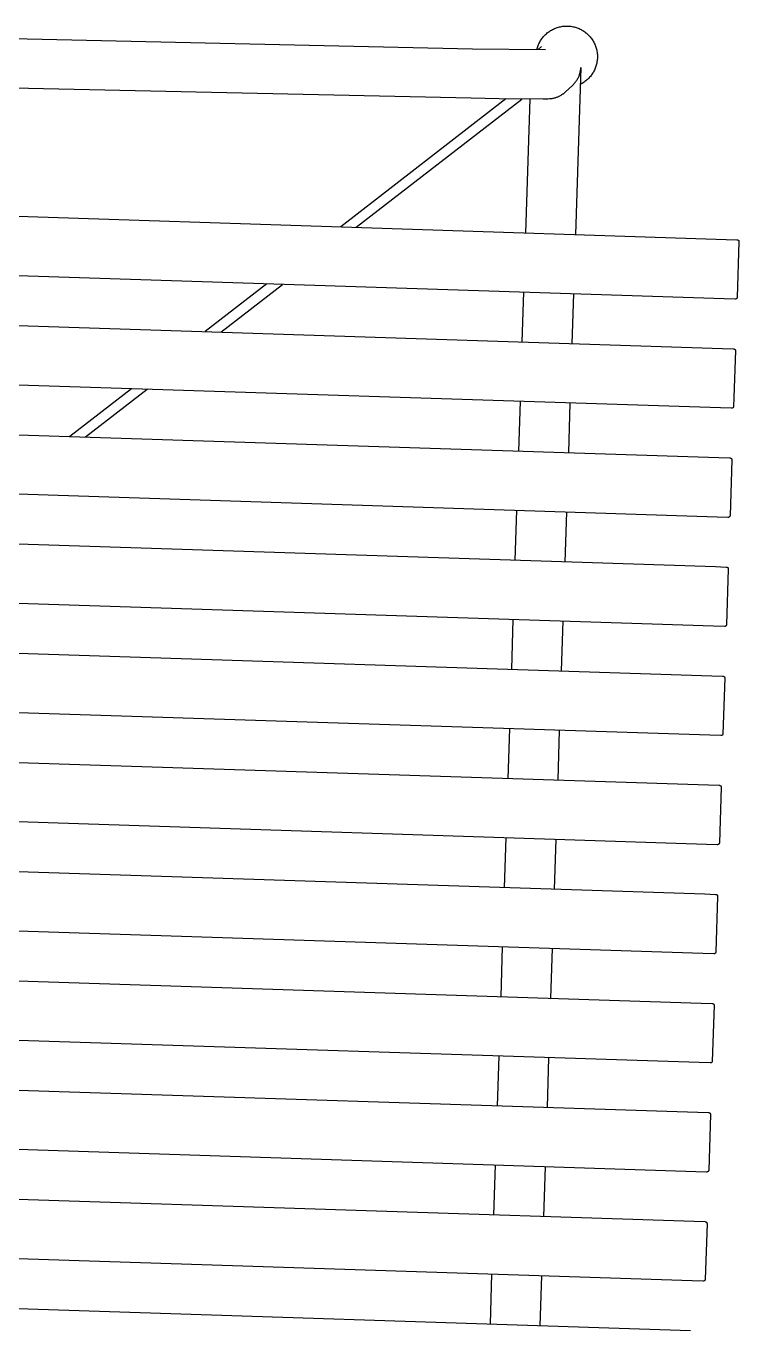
# Model space of a CAD drawing. Extents: x -27 to 25.3, y -8.5 to 57.5.
# Drawn here: x -12.589 to -12.229, y 53.802 to 54.458 of the extents above; entities that cross this region are included whole.
import ezdxf

# ---------------------------------------------------------------- set-up
doc = ezdxf.new("R2010")
doc.units = 0
doc.header["$LTSCALE"] = 0.002
doc.layers.add('A-mobilier', color=252, linetype='Continuous')
doc.layers.add('SA-ELEVATION', color=2, linetype='Continuous', true_color=0xffff00)

# ---------------------------------------------------------------- blocks, each defined once
blk = doc.blocks.new('Banc Palissade-Dessus')
at = {"layer": 'SA-ELEVATION'}
for p, q in [((-537.5, -30.48), (-537.5, -687.01)), ((-507.5, -687.01), (-507.5, -30.48)), ((-482.5, -30.48), (-482.5, -687.01)), ((-452.5, -687.01), (-452.5, -30.48)), ((-427.5, -30.48), (-427.5, -687.01)), ((-397.5, -687.01), (-397.5, -30.48)), ((-372.5, -30.48), (-372.5, -687.01)), ((-342.5, -687.01), (-342.5, -30.48)), ((-317.5, -30.48), (-317.5, -687.01)), ((-287.5, -687.01), (-287.5, -30.48)), ((-262.5, -30.48), (-262.5, -687.01)), ((-232.5, -687.01), (-232.5, -30.48)), ((-207.5, -30.48), (-207.5, -687.01)), ((-177.5, -687.01), (-177.5, -30.48)), ((-152.5, -30.48), (-152.5, -687.01)), ((-122.5, -687.01), (-122.5, -30.48)), ((-97.5, -30.48), (-97.5, -687.01)), ((-67.5, -687.01), (-67.5, -30.48)), ((-42.5, -30.48), (-42.5, -687.01)), ((-12.5, -687.01), (-12.5, -30.48)), ((12.5, -30.48), (12.5, -687.01)), ((-624.82, -112.61), (-629.33, -556.07)), ((-604.34, -556.33), (-599.82, -112.87)), ((-452.5, -389.89), (-427.5, -359.67)), ((-427.5, -367.51), (-452.5, -397.74)), ((-507.5, -456.39), (-482.5, -426.16)), ((-482.5, -434.01), (-507.5, -464.23)), ((-604.57, -573.76), (-537.5, -492.66)), ((-537.5, -500.51), (-604.74, -581.8)), ((-629.33, -556.07), (-630.13, -592.94)), ((-604.52, -570.42), (-604.34, -556.33)), ((-605.07, -592.57), (-604.52, -570.42)), ((-634.38, -590.19), (-634.84, -590.45)), ((-633.92, -589.94), (-634.38, -590.19)), ((-633.44, -589.7), (-633.92, -589.94)), ((-632.96, -589.48), (-633.44, -589.7)), ((-632.47, -589.28), (-632.96, -589.48)), ((-631.97, -589.1), (-632.47, -589.28)), ((-631.47, -588.93), (-631.97, -589.1)), ((-631.59, -590.81), (-629.95, -589.18)), ((-630.96, -588.78), (-631.47, -588.93)), ((-630.45, -588.64), (-630.96, -588.78)), ((-629.93, -588.53), (-630.45, -588.64)), ((-537.5, -586.04), (-604.84, -586.04)), ((-482.5, -586.04), (-507.5, -586.04)), ((-427.5, -586.04), (-452.5, -586.04)), ((-372.5, -586.04), (-397.5, -586.04)), ((-317.5, -586.04), (-342.5, -586.04)), ((-262.5, -586.04), (-287.5, -586.04)), ((-207.5, -586.04), (-232.5, -586.04)), ((-152.5, -586.04), (-177.5, -586.04)), ((-97.5, -586.04), (-122.5, -586.04)), ((-42.5, -586.04), (-67.5, -586.04)), ((12.5, -586.04), (-12.5, -586.04)), ((-640.57, -596.57), (-640.8, -597.04)), ((-640.31, -596.1), (-640.57, -596.57)), ((-640.05, -595.65), (-640.31, -596.1)), ((-639.76, -595.2), (-640.05, -595.65)), ((-639.46, -594.76), (-639.76, -595.2)), ((-639.15, -594.33), (-639.46, -594.76)), ((-638.82, -593.92), (-639.15, -594.33)), ((-638.48, -593.51), (-638.82, -593.92)), ((-638.12, -593.12), (-638.48, -593.51)), ((-637.76, -592.74), (-638.12, -593.12)), ((-637.37, -592.37), (-637.76, -592.74)), ((-636.98, -592.01), (-637.37, -592.37)), ((-636.57, -591.67), (-636.98, -592.01)), ((-636.16, -591.35), (-636.57, -591.67)), ((-635.73, -591.03), (-636.16, -591.35)), ((-635.29, -590.74), (-635.73, -591.03)), ((-634.84, -590.45), (-635.29, -590.74)), ((-605.53, -597.23), (-605.46, -596.85)), ((-605.46, -596.85), (-605.39, -596.46)), ((-605.39, -596.46), (-605.33, -596.07)), ((-605.33, -596.07), (-605.29, -595.69)), ((-605.29, -595.69), (-605.21, -594.92)), ((-605.21, -594.92), (-605.07, -592.57)), ((-642.3, -603.18), (-642.31, -603.71)), ((-642.27, -602.65), (-642.3, -603.18)), ((-642.23, -602.12), (-642.27, -602.65)), ((-642.16, -601.6), (-642.23, -602.12)), ((-642.08, -601.07), (-642.16, -601.6)), ((-641.98, -600.55), (-642.08, -601.07)), ((-641.87, -600.04), (-641.98, -600.55)), ((-641.73, -599.52), (-641.87, -600.04)), ((-641.58, -599.02), (-641.73, -599.52)), ((-641.41, -598.51), (-641.58, -599.02)), ((-641.23, -598.02), (-641.41, -598.51)), ((-641.02, -597.53), (-641.23, -598.02)), ((-640.8, -597.04), (-641.02, -597.53)), ((-608.95, -603.53), (-608.78, -603.36)), ((-608.78, -603.36), (-608.62, -603.19)), ((-608.62, -603.19), (-608.46, -603.01)), ((-608.46, -603.01), (-608.3, -602.83)), ((-608.3, -602.83), (-608.15, -602.65)), ((-608.15, -602.65), (-608, -602.47)), ((-608, -602.47), (-607.86, -602.28)), ((-607.86, -602.28), (-607.71, -602.09)), ((-607.71, -602.09), (-607.49, -601.77)), ((-607.49, -601.77), (-607.27, -601.45)), ((-607.27, -601.45), (-607.06, -601.12)), ((-607.06, -601.12), (-606.87, -600.78)), ((-606.87, -600.78), (-606.69, -600.45)), ((-606.69, -600.45), (-606.53, -600.12)), ((-606.53, -600.12), (-606.37, -599.79)), ((-606.37, -599.79), (-606.22, -599.45)), ((-606.22, -599.45), (-606.08, -599.09)), ((-606.08, -599.09), (-605.95, -598.73)), ((-605.95, -598.73), (-605.83, -598.37)), ((-605.83, -598.37), (-605.72, -598)), ((-605.72, -598), (-605.62, -597.62)), ((-605.62, -597.62), (-605.53, -597.23)), ((-642.31, -603.71), (-642.3, -604.25)), ((-642.3, -604.25), (-642.27, -604.79)), ((-642.27, -604.79), (-642.22, -605.33)), ((-642.22, -605.33), (-642.16, -605.87)), ((-642.16, -605.87), (-642.07, -606.4)), ((-642.07, -606.4), (-641.97, -606.93)), ((-641.97, -606.93), (-641.85, -607.46)), ((-641.85, -607.46), (-641.71, -607.98)), ((-641.71, -607.98), (-641.55, -608.49)), ((-641.55, -608.49), (-641.38, -609.01)), ((-641.38, -609.01), (-641.18, -609.51)), ((-641.18, -609.51), (-640.97, -610.01)), ((-640.97, -610.01), (-640.74, -610.5)), ((-616.58, -609.92), (-616.98, -610.09)), ((-616.18, -609.74), (-616.58, -609.92)), ((-615.8, -609.55), (-616.18, -609.74)), ((-615.41, -609.34), (-615.8, -609.55)), ((-615.04, -609.12), (-615.41, -609.34)), ((-614.67, -608.88), (-615.04, -609.12)), ((-614.32, -608.64), (-614.67, -608.88)), ((-613.97, -608.38), (-614.32, -608.64)), ((-613.63, -608.11), (-613.97, -608.38)), ((-613.29, -607.83), (-613.63, -608.11)), ((-612.97, -607.54), (-613.29, -607.83)), ((-612.66, -607.24), (-612.97, -607.54)), ((-608.99, -603.57), (-612.66, -607.24)), ((-640.74, -610.5), (-640.5, -610.98)), ((-640.5, -610.98), (-640.24, -611.45)), ((-640.24, -611.45), (-639.96, -611.91)), ((-639.96, -611.91), (-639.66, -612.37)), ((-639.66, -612.37), (-639.35, -612.81)), ((-639.35, -612.81), (-639.03, -613.24)), ((-639.03, -613.24), (-638.69, -613.66)), ((-638.69, -613.66), (-638.34, -614.07)), ((-638.34, -614.07), (-637.97, -614.47)), ((-637.97, -614.47), (-637.59, -614.85)), ((-637.59, -614.85), (-637.19, -615.22)), ((-637.19, -615.22), (-636.78, -615.57)), ((-636.78, -615.57), (-636.36, -615.91)), ((-636.36, -615.91), (-635.93, -616.24)), ((-635.93, -616.24), (-635.49, -616.55)), ((-635.49, -616.55), (-635.04, -616.84)), ((-621.2, -611.02), (-621.63, -611.03)), ((-621.63, -611.03), (-621.45, -611.04)), ((-621.45, -611.04), (-537.5, -611.04)), ((-620.77, -610.99), (-621.2, -611.02)), ((-620.33, -610.95), (-620.77, -610.99)), ((-619.9, -610.89), (-620.33, -610.95)), ((-619.47, -610.82), (-619.9, -610.89)), ((-619.05, -610.73), (-619.47, -610.82)), ((-618.63, -610.63), (-619.05, -610.73)), ((-618.21, -610.52), (-618.63, -610.63)), ((-618.63, -616.88), (-618.18, -616.58)), ((-617.79, -610.39), (-618.21, -610.52)), ((-618.18, -616.58), (-617.73, -616.28)), ((-617.38, -610.25), (-617.79, -610.39)), ((-617.73, -616.28), (-617.3, -615.95)), ((-616.98, -610.09), (-617.38, -610.25)), ((-617.3, -615.95), (-616.88, -615.61)), ((-616.88, -615.61), (-616.47, -615.26)), ((-616.47, -615.26), (-616.08, -614.89)), ((-616.08, -614.89), (-615.69, -614.51)), ((-615.69, -614.51), (-615.32, -614.12)), ((-615.32, -614.12), (-614.97, -613.71)), ((-614.97, -613.71), (-614.63, -613.29)), ((-614.63, -613.29), (-614.3, -612.86)), ((-614.3, -612.86), (-613.99, -612.42)), ((-613.99, -612.42), (-613.69, -611.97)), ((-613.69, -611.97), (-613.41, -611.51)), ((-613.41, -611.51), (-613.15, -611.04)), ((-507.5, -611.04), (-482.5, -611.04)), ((-452.5, -611.04), (-427.5, -611.04)), ((-397.5, -611.04), (-372.5, -611.04)), ((-342.5, -611.04), (-317.5, -611.04)), ((-287.5, -611.04), (-262.5, -611.04)), ((-232.5, -611.04), (-207.5, -611.04)), ((-177.5, -611.04), (-152.5, -611.04)), ((-122.5, -611.04), (-97.5, -611.04)), ((-67.5, -611.04), (-42.5, -611.04)), ((-12.5, -611.04), (12.5, -611.04)), ((-635.04, -616.84), (-634.58, -617.12)), ((-634.58, -617.12), (-634.1, -617.38)), ((-634.1, -617.38), (-633.62, -617.63)), ((-633.62, -617.63), (-633.13, -617.86)), ((-633.13, -617.86), (-632.64, -618.07)), ((-632.64, -618.07), (-632.13, -618.27)), ((-632.13, -618.27), (-631.62, -618.44)), ((-631.62, -618.44), (-631.11, -618.6)), ((-631.11, -618.6), (-630.58, -618.74)), ((-630.58, -618.74), (-630.06, -618.86)), ((-630.06, -618.86), (-629.53, -618.97)), ((-629.53, -618.97), (-628.99, -619.05)), ((-628.99, -619.05), (-628.46, -619.12)), ((-628.46, -619.12), (-627.92, -619.17)), ((-627.92, -619.17), (-627.38, -619.2)), ((-627.38, -619.2), (-626.84, -619.21)), ((-626.84, -619.21), (-626.3, -619.2)), ((-626.3, -619.2), (-625.76, -619.17)), ((-625.76, -619.17), (-625.22, -619.13)), ((-625.22, -619.13), (-624.69, -619.06)), ((-624.69, -619.06), (-624.15, -618.98)), ((-624.15, -618.98), (-623.62, -618.88)), ((-623.62, -618.88), (-623.09, -618.76)), ((-623.09, -618.76), (-622.57, -618.62)), ((-622.57, -618.62), (-622.06, -618.46)), ((-622.06, -618.46), (-621.54, -618.29)), ((-621.54, -618.29), (-621.04, -618.1)), ((-621.04, -618.1), (-620.54, -617.89)), ((-620.54, -617.89), (-620.05, -617.66)), ((-620.05, -617.66), (-619.57, -617.42)), ((-619.57, -617.42), (-619.1, -617.15)), ((-619.1, -617.15), (-618.63, -616.88)), ((-537.5, -687.01), (-537.5, -692.49)), ((-507.5, -692.49), (-507.5, -687.01)), ((-482.5, -687.01), (-482.5, -692.49)), ((-452.5, -692.49), (-452.5, -687.01)), ((-427.5, -687.01), (-427.5, -692.49)), ((-397.5, -692.49), (-397.5, -687.01)), ((-372.5, -687.01), (-372.5, -692.49)), ((-342.5, -692.49), (-342.5, -687.01)), ((-317.5, -687.01), (-317.5, -692.49)), ((-287.5, -692.49), (-287.5, -687.01)), ((-262.5, -687.01), (-262.5, -692.49)), ((-232.5, -692.49), (-232.5, -687.01)), ((-207.5, -687.01), (-207.5, -692.49)), ((-177.5, -692.49), (-177.5, -687.01)), ((-152.5, -687.01), (-152.5, -692.49)), ((-122.5, -692.49), (-122.5, -687.01)), ((-97.5, -687.01), (-97.5, -692.49)), ((-67.5, -692.49), (-67.5, -687.01)), ((-42.5, -687.01), (-42.5, -692.49)), ((-12.5, -692.49), (-12.5, -687.01)), ((-537.5, -692.49), (-537.5, -692.53)), ((-537.5, -692.53), (-537.5, -692.56)), ((-537.5, -692.56), (-537.5, -692.6)), ((-537.5, -692.6), (-537.49, -692.63)), ((-537.49, -692.63), (-537.49, -692.67)), ((-537.49, -692.67), (-537.48, -692.7)), ((-537.48, -692.7), (-537.47, -692.74)), ((-537.47, -692.74), (-537.47, -692.77)), ((-537.47, -692.77), (-537.46, -692.81)), ((-537.46, -692.81), (-537.45, -692.84)), ((-537.45, -692.84), (-537.43, -692.88)), ((-537.43, -692.88), (-537.42, -692.91)), ((-537.42, -692.91), (-537.41, -692.94)), ((-537.41, -692.94), (-537.39, -692.97)), ((-537.39, -692.97), (-537.37, -693)), ((-537.37, -693), (-537.36, -693.04)), ((-537.36, -693.04), (-537.34, -693.07)), ((-537.34, -693.07), (-537.32, -693.1)), ((-537.32, -693.1), (-537.3, -693.12)), ((-537.3, -693.12), (-537.27, -693.15)), ((-537.27, -693.15), (-537.25, -693.18)), ((-537.25, -693.18), (-537.23, -693.21)), ((-537.23, -693.21), (-537.2, -693.23)), ((-537.2, -693.23), (-537.18, -693.26)), ((-537.18, -693.26), (-537.15, -693.28)), ((-537.15, -693.28), (-537.12, -693.3)), ((-537.12, -693.3), (-537.1, -693.33)), ((-537.1, -693.33), (-537.07, -693.35)), ((-537.07, -693.35), (-537.04, -693.37)), ((-537.04, -693.37), (-537.01, -693.39)), ((-537.01, -693.39), (-536.98, -693.4)), ((-536.98, -693.4), (-536.95, -693.42)), ((-536.95, -693.42), (-536.91, -693.44)), ((-536.91, -693.44), (-536.88, -693.45)), ((-536.88, -693.45), (-536.85, -693.47)), ((-536.85, -693.47), (-536.81, -693.48)), ((-536.81, -693.48), (-536.78, -693.49)), ((-536.78, -693.49), (-536.75, -693.5)), ((-536.75, -693.5), (-536.71, -693.51)), ((-536.71, -693.51), (-536.68, -693.52)), ((-536.68, -693.52), (-536.64, -693.52)), ((-536.64, -693.52), (-536.61, -693.53)), ((-536.61, -693.53), (-536.57, -693.53)), ((-536.57, -693.53), (-536.54, -693.53)), ((-536.54, -693.53), (-536.5, -693.53)), ((-536.5, -693.53), (-508.5, -693.53)), ((-508.5, -693.53), (-508.46, -693.53)), ((-508.46, -693.53), (-508.43, -693.53)), ((-508.43, -693.53), (-508.39, -693.53)), ((-508.39, -693.53), (-508.36, -693.52)), ((-508.36, -693.52), (-508.32, -693.52)), ((-508.32, -693.52), (-508.29, -693.51)), ((-508.29, -693.51), (-508.25, -693.5)), ((-508.25, -693.5), (-508.22, -693.49)), ((-508.22, -693.49), (-508.19, -693.48)), ((-508.19, -693.48), (-508.15, -693.47)), ((-508.15, -693.47), (-508.12, -693.45)), ((-508.12, -693.45), (-508.09, -693.44)), ((-508.09, -693.44), (-508.05, -693.42)), ((-508.05, -693.42), (-508.02, -693.4)), ((-508.02, -693.4), (-507.99, -693.39)), ((-507.99, -693.39), (-507.96, -693.37)), ((-507.96, -693.37), (-507.93, -693.35)), ((-507.93, -693.35), (-507.9, -693.33)), ((-507.9, -693.33), (-507.88, -693.3)), ((-507.88, -693.3), (-507.85, -693.28)), ((-507.85, -693.28), (-507.82, -693.26)), ((-507.82, -693.26), (-507.8, -693.23)), ((-507.8, -693.23), (-507.77, -693.21)), ((-507.77, -693.21), (-507.75, -693.18)), ((-507.75, -693.18), (-507.73, -693.15)), ((-507.73, -693.15), (-507.7, -693.12)), ((-507.7, -693.12), (-507.68, -693.1)), ((-507.68, -693.1), (-507.66, -693.07)), ((-507.66, -693.07), (-507.64, -693.04)), ((-507.64, -693.04), (-507.63, -693)), ((-507.63, -693), (-507.61, -692.97)), ((-507.61, -692.97), (-507.59, -692.94)), ((-507.59, -692.94), (-507.58, -692.91)), ((-507.58, -692.91), (-507.57, -692.88)), ((-507.57, -692.88), (-507.55, -692.84)), ((-507.55, -692.84), (-507.54, -692.81)), ((-507.54, -692.81), (-507.53, -692.77)), ((-507.53, -692.74), (-507.52, -692.7)), ((-507.53, -692.77), (-507.53, -692.74)), ((-507.52, -692.7), (-507.51, -692.67)), ((-507.51, -692.63), (-507.5, -692.6)), ((-507.51, -692.67), (-507.51, -692.63)), ((-507.5, -692.53), (-507.5, -692.49)), ((-507.5, -692.56), (-507.5, -692.53)), ((-507.5, -692.6), (-507.5, -692.56)), ((-482.5, -692.49), (-482.5, -692.53)), ((-482.5, -692.53), (-482.5, -692.56)), ((-482.5, -692.56), (-482.5, -692.6)), ((-482.5, -692.6), (-482.49, -692.63)), ((-482.49, -692.63), (-482.49, -692.67)), ((-482.49, -692.67), (-482.48, -692.7)), ((-482.48, -692.7), (-482.47, -692.74)), ((-482.47, -692.74), (-482.47, -692.77)), ((-482.47, -692.77), (-482.46, -692.81)), ((-482.46, -692.81), (-482.45, -692.84)), ((-482.45, -692.84), (-482.43, -692.88)), ((-482.43, -692.88), (-482.42, -692.91)), ((-482.42, -692.91), (-482.41, -692.94)), ((-482.41, -692.94), (-482.39, -692.97)), ((-482.39, -692.97), (-482.37, -693)), ((-482.37, -693), (-482.36, -693.04)), ((-482.36, -693.04), (-482.34, -693.07)), ((-482.34, -693.07), (-482.32, -693.1)), ((-482.32, -693.1), (-482.3, -693.12)), ((-482.3, -693.12), (-482.27, -693.15)), ((-482.27, -693.15), (-482.25, -693.18)), ((-482.25, -693.18), (-482.23, -693.21)), ((-482.23, -693.21), (-482.2, -693.23)), ((-482.2, -693.23), (-482.18, -693.26)), ((-482.18, -693.26), (-482.15, -693.28)), ((-482.15, -693.28), (-482.12, -693.3)), ((-482.12, -693.3), (-482.1, -693.33)), ((-482.1, -693.33), (-482.07, -693.35)), ((-482.07, -693.35), (-482.04, -693.37)), ((-482.04, -693.37), (-482.01, -693.39)), ((-482.01, -693.39), (-481.98, -693.4)), ((-481.98, -693.4), (-481.95, -693.42)), ((-481.95, -693.42), (-481.91, -693.44)), ((-481.91, -693.44), (-481.88, -693.45)), ((-481.88, -693.45), (-481.85, -693.47)), ((-481.85, -693.47), (-481.81, -693.48)), ((-481.81, -693.48), (-481.78, -693.49)), ((-481.78, -693.49), (-481.75, -693.5)), ((-481.75, -693.5), (-481.71, -693.51)), ((-481.71, -693.51), (-481.68, -693.52)), ((-481.68, -693.52), (-481.64, -693.52)), ((-481.64, -693.52), (-481.61, -693.53)), ((-481.61, -693.53), (-481.57, -693.53)), ((-481.57, -693.53), (-481.54, -693.53)), ((-481.54, -693.53), (-481.5, -693.54)), ((-481.5, -693.54), (-453.5, -693.54)), ((-453.5, -693.54), (-453.46, -693.53)), ((-453.46, -693.53), (-453.43, -693.53)), ((-453.43, -693.53), (-453.39, -693.53)), ((-453.39, -693.53), (-453.36, -693.52)), ((-453.36, -693.52), (-453.32, -693.52)), ((-453.32, -693.52), (-453.29, -693.51)), ((-453.29, -693.51), (-453.25, -693.5)), ((-453.25, -693.5), (-453.22, -693.49)), ((-453.22, -693.49), (-453.19, -693.48)), ((-453.19, -693.48), (-453.15, -693.47)), ((-453.15, -693.47), (-453.12, -693.45)), ((-453.12, -693.45), (-453.09, -693.44)), ((-453.09, -693.44), (-453.05, -693.42)), ((-453.05, -693.42), (-453.02, -693.4)), ((-453.02, -693.4), (-452.99, -693.39)), ((-452.99, -693.39), (-452.96, -693.37)), ((-452.96, -693.37), (-452.93, -693.35)), ((-452.93, -693.35), (-452.9, -693.33)), ((-452.9, -693.33), (-452.88, -693.3)), ((-452.88, -693.3), (-452.85, -693.28)), ((-452.85, -693.28), (-452.82, -693.26)), ((-452.82, -693.26), (-452.8, -693.23)), ((-452.8, -693.23), (-452.77, -693.21)), ((-452.77, -693.21), (-452.75, -693.18)), ((-452.75, -693.18), (-452.73, -693.15)), ((-452.73, -693.15), (-452.7, -693.12)), ((-452.7, -693.12), (-452.68, -693.1)), ((-452.68, -693.1), (-452.66, -693.07)), ((-452.66, -693.07), (-452.64, -693.04)), ((-452.64, -693.04), (-452.63, -693)), ((-452.63, -693), (-452.61, -692.97)), ((-452.61, -692.97), (-452.59, -692.94)), ((-452.59, -692.94), (-452.58, -692.91)), ((-452.58, -692.91), (-452.57, -692.88)), ((-452.57, -692.88), (-452.55, -692.84)), ((-452.55, -692.84), (-452.54, -692.81)), ((-452.54, -692.81), (-452.53, -692.77)), ((-452.53, -692.74), (-452.52, -692.7)), ((-452.53, -692.77), (-452.53, -692.74)), ((-452.52, -692.7), (-452.51, -692.67)), ((-452.51, -692.63), (-452.5, -692.6)), ((-452.51, -692.67), (-452.51, -692.63)), ((-452.5, -692.53), (-452.5, -692.49)), ((-452.5, -692.56), (-452.5, -692.53)), ((-452.5, -692.6), (-452.5, -692.56)), ((-427.5, -692.49), (-427.5, -692.53)), ((-427.5, -692.53), (-427.5, -692.56)), ((-427.5, -692.56), (-427.5, -692.6)), ((-427.5, -692.6), (-427.49, -692.63)), ((-427.49, -692.63), (-427.49, -692.67)), ((-427.49, -692.67), (-427.48, -692.7)), ((-427.48, -692.7), (-427.47, -692.74)), ((-427.47, -692.74), (-427.47, -692.77)), ((-427.47, -692.77), (-427.46, -692.81)), ((-427.46, -692.81), (-427.45, -692.84)), ((-427.45, -692.84), (-427.43, -692.87)), ((-427.43, -692.87), (-427.42, -692.91)), ((-427.42, -692.91), (-427.41, -692.94)), ((-427.41, -692.94), (-427.39, -692.97)), ((-427.39, -692.97), (-427.37, -693)), ((-427.37, -693), (-427.36, -693.04)), ((-427.36, -693.04), (-427.34, -693.07)), ((-427.34, -693.07), (-427.32, -693.09)), ((-427.32, -693.09), (-427.3, -693.12)), ((-427.3, -693.12), (-427.27, -693.15)), ((-427.27, -693.15), (-427.25, -693.18)), ((-427.25, -693.18), (-427.23, -693.21)), ((-427.23, -693.21), (-427.2, -693.23)), ((-427.2, -693.23), (-427.18, -693.26)), ((-427.18, -693.26), (-427.15, -693.28)), ((-427.15, -693.28), (-427.12, -693.3)), ((-427.12, -693.3), (-427.1, -693.33)), ((-427.1, -693.33), (-427.07, -693.35)), ((-427.07, -693.35), (-427.04, -693.37)), ((-427.04, -693.37), (-427.01, -693.39)), ((-427.01, -693.39), (-426.98, -693.4)), ((-426.98, -693.4), (-426.95, -693.42)), ((-426.95, -693.42), (-426.91, -693.44)), ((-426.91, -693.44), (-426.88, -693.45)), ((-426.88, -693.45), (-426.85, -693.46)), ((-426.85, -693.46), (-426.81, -693.48)), ((-426.81, -693.48), (-426.78, -693.49)), ((-426.78, -693.49), (-426.75, -693.5)), ((-426.75, -693.5), (-426.71, -693.51)), ((-426.71, -693.51), (-426.68, -693.51)), ((-426.68, -693.51), (-426.64, -693.52)), ((-426.64, -693.52), (-426.61, -693.53)), ((-426.61, -693.53), (-426.57, -693.53)), ((-426.57, -693.53), (-426.54, -693.53)), ((-426.54, -693.53), (-426.5, -693.53)), ((-426.5, -693.53), (-398.5, -693.53)), ((-398.5, -693.53), (-398.46, -693.53)), ((-398.46, -693.53), (-398.43, -693.53)), ((-398.43, -693.53), (-398.39, -693.53)), ((-398.39, -693.53), (-398.36, -693.52)), ((-398.36, -693.52), (-398.32, -693.51)), ((-398.32, -693.51), (-398.29, -693.51)), ((-398.29, -693.51), (-398.25, -693.5)), ((-398.25, -693.5), (-398.22, -693.49)), ((-398.22, -693.49), (-398.19, -693.48)), ((-398.19, -693.48), (-398.15, -693.46)), ((-398.15, -693.46), (-398.12, -693.45)), ((-398.12, -693.45), (-398.09, -693.44)), ((-398.09, -693.44), (-398.05, -693.42)), ((-398.05, -693.42), (-398.02, -693.4)), ((-398.02, -693.4), (-397.99, -693.39)), ((-397.99, -693.39), (-397.96, -693.37)), ((-397.96, -693.37), (-397.93, -693.35)), ((-397.93, -693.35), (-397.9, -693.33)), ((-397.9, -693.33), (-397.88, -693.3)), ((-397.88, -693.3), (-397.85, -693.28)), ((-397.85, -693.28), (-397.82, -693.26)), ((-397.82, -693.26), (-397.8, -693.23)), ((-397.8, -693.23), (-397.77, -693.21)), ((-397.77, -693.21), (-397.75, -693.18)), ((-397.75, -693.18), (-397.73, -693.15)), ((-397.73, -693.15), (-397.7, -693.12)), ((-397.7, -693.12), (-397.68, -693.09)), ((-397.68, -693.09), (-397.66, -693.07)), ((-397.66, -693.07), (-397.64, -693.04)), ((-397.64, -693.04), (-397.63, -693)), ((-397.63, -693), (-397.61, -692.97)), ((-397.61, -692.97), (-397.59, -692.94)), ((-397.59, -692.94), (-397.58, -692.91)), ((-397.58, -692.91), (-397.57, -692.87)), ((-397.57, -692.87), (-397.55, -692.84)), ((-397.55, -692.84), (-397.54, -692.81)), ((-397.54, -692.81), (-397.53, -692.77)), ((-397.53, -692.74), (-397.52, -692.7)), ((-397.53, -692.77), (-397.53, -692.74)), ((-397.52, -692.7), (-397.51, -692.67)), ((-397.51, -692.63), (-397.5, -692.6)), ((-397.51, -692.67), (-397.51, -692.63)), ((-397.5, -692.53), (-397.5, -692.49)), ((-397.5, -692.56), (-397.5, -692.53)), ((-397.5, -692.6), (-397.5, -692.56)), ((-372.5, -692.49), (-372.5, -692.53)), ((-372.5, -692.53), (-372.5, -692.56)), ((-372.5, -692.56), (-372.5, -692.6)), ((-372.5, -692.6), (-372.49, -692.63)), ((-372.49, -692.63), (-372.49, -692.67)), ((-372.49, -692.67), (-372.48, -692.7)), ((-372.48, -692.7), (-372.47, -692.74)), ((-372.47, -692.74), (-372.47, -692.77)), ((-372.47, -692.77), (-372.46, -692.81)), ((-372.46, -692.81), (-372.45, -692.84)), ((-372.45, -692.84), (-372.43, -692.88)), ((-372.43, -692.88), (-372.42, -692.91)), ((-372.42, -692.91), (-372.41, -692.94)), ((-372.41, -692.94), (-372.39, -692.97)), ((-372.39, -692.97), (-372.37, -693)), ((-372.37, -693), (-372.36, -693.04)), ((-372.36, -693.04), (-372.34, -693.07)), ((-372.34, -693.07), (-372.32, -693.1)), ((-372.32, -693.1), (-372.3, -693.12)), ((-372.3, -693.12), (-372.27, -693.15)), ((-372.27, -693.15), (-372.25, -693.18)), ((-372.25, -693.18), (-372.23, -693.21)), ((-372.23, -693.21), (-372.2, -693.23)), ((-372.2, -693.23), (-372.18, -693.26)), ((-372.18, -693.26), (-372.15, -693.28)), ((-372.15, -693.28), (-372.12, -693.3)), ((-372.12, -693.3), (-372.1, -693.33)), ((-372.1, -693.33), (-372.07, -693.35)), ((-372.07, -693.35), (-372.04, -693.37)), ((-372.04, -693.37), (-372.01, -693.39)), ((-372.01, -693.39), (-371.98, -693.4)), ((-371.98, -693.4), (-371.95, -693.42)), ((-371.95, -693.42), (-371.91, -693.44)), ((-371.91, -693.44), (-371.88, -693.45)), ((-371.88, -693.45), (-371.85, -693.47)), ((-371.85, -693.47), (-371.81, -693.48)), ((-371.81, -693.48), (-371.78, -693.49)), ((-371.78, -693.49), (-371.75, -693.5)), ((-371.75, -693.5), (-371.71, -693.51)), ((-371.71, -693.51), (-371.68, -693.52)), ((-371.68, -693.52), (-371.64, -693.52)), ((-371.64, -693.52), (-371.61, -693.53)), ((-371.61, -693.53), (-371.57, -693.53)), ((-371.57, -693.53), (-371.54, -693.53)), ((-371.54, -693.53), (-371.5, -693.53)), ((-371.5, -693.53), (-343.5, -693.53)), ((-343.5, -693.53), (-343.46, -693.53)), ((-343.46, -693.53), (-343.43, -693.53)), ((-343.43, -693.53), (-343.39, -693.53)), ((-343.39, -693.53), (-343.36, -693.52)), ((-343.36, -693.52), (-343.32, -693.52)), ((-343.32, -693.52), (-343.29, -693.51)), ((-343.29, -693.51), (-343.25, -693.5)), ((-343.25, -693.5), (-343.22, -693.49)), ((-343.22, -693.49), (-343.19, -693.48)), ((-343.19, -693.48), (-343.15, -693.47)), ((-343.15, -693.47), (-343.12, -693.45)), ((-343.12, -693.45), (-343.09, -693.44)), ((-343.09, -693.44), (-343.05, -693.42)), ((-343.05, -693.42), (-343.02, -693.4)), ((-343.02, -693.4), (-342.99, -693.39)), ((-342.99, -693.39), (-342.96, -693.37)), ((-342.96, -693.37), (-342.93, -693.35)), ((-342.93, -693.35), (-342.9, -693.33)), ((-342.9, -693.33), (-342.88, -693.3)), ((-342.88, -693.3), (-342.85, -693.28)), ((-342.85, -693.28), (-342.82, -693.26)), ((-342.82, -693.26), (-342.8, -693.23)), ((-342.8, -693.23), (-342.77, -693.21)), ((-342.77, -693.21), (-342.75, -693.18)), ((-342.75, -693.18), (-342.73, -693.15)), ((-342.73, -693.15), (-342.7, -693.12)), ((-342.7, -693.12), (-342.68, -693.1)), ((-342.68, -693.1), (-342.66, -693.07)), ((-342.66, -693.07), (-342.64, -693.04)), ((-342.64, -693.04), (-342.63, -693)), ((-342.63, -693), (-342.61, -692.97)), ((-342.61, -692.97), (-342.59, -692.94)), ((-342.59, -692.94), (-342.58, -692.91)), ((-342.58, -692.91), (-342.57, -692.88)), ((-342.57, -692.88), (-342.55, -692.84)), ((-342.55, -692.84), (-342.54, -692.81)), ((-342.54, -692.81), (-342.53, -692.77)), ((-342.53, -692.74), (-342.52, -692.7)), ((-342.53, -692.77), (-342.53, -692.74)), ((-342.52, -692.7), (-342.51, -692.67)), ((-342.51, -692.63), (-342.5, -692.6)), ((-342.51, -692.67), (-342.51, -692.63)), ((-342.5, -692.53), (-342.5, -692.49)), ((-342.5, -692.56), (-342.5, -692.53)), ((-342.5, -692.6), (-342.5, -692.56)), ((-317.5, -692.49), (-317.5, -692.53)), ((-317.5, -692.53), (-317.5, -692.56)), ((-317.5, -692.56), (-317.5, -692.6)), ((-317.5, -692.6), (-317.49, -692.63)), ((-317.49, -692.63), (-317.49, -692.67)), ((-317.49, -692.67), (-317.48, -692.7)), ((-317.48, -692.7), (-317.47, -692.74)), ((-317.47, -692.74), (-317.47, -692.77)), ((-317.47, -692.77), (-317.46, -692.81)), ((-317.46, -692.81), (-317.45, -692.84)), ((-317.45, -692.84), (-317.43, -692.88)), ((-317.43, -692.88), (-317.42, -692.91)), ((-317.42, -692.91), (-317.41, -692.94)), ((-317.41, -692.94), (-317.39, -692.97)), ((-317.39, -692.97), (-317.37, -693)), ((-317.37, -693), (-317.36, -693.04)), ((-317.36, -693.04), (-317.34, -693.07)), ((-317.34, -693.07), (-317.32, -693.1)), ((-317.32, -693.1), (-317.3, -693.12)), ((-317.3, -693.12), (-317.27, -693.15)), ((-317.27, -693.15), (-317.25, -693.18)), ((-317.25, -693.18), (-317.23, -693.21)), ((-317.23, -693.21), (-317.2, -693.23)), ((-317.2, -693.23), (-317.18, -693.26)), ((-317.18, -693.26), (-317.15, -693.28)), ((-317.15, -693.28), (-317.12, -693.3)), ((-317.12, -693.3), (-317.1, -693.33)), ((-317.1, -693.33), (-317.07, -693.35)), ((-317.07, -693.35), (-317.04, -693.37)), ((-317.04, -693.37), (-317.01, -693.39)), ((-317.01, -693.39), (-316.98, -693.4)), ((-316.98, -693.4), (-316.95, -693.42)), ((-316.95, -693.42), (-316.91, -693.44)), ((-316.91, -693.44), (-316.88, -693.45)), ((-316.88, -693.45), (-316.85, -693.47)), ((-316.85, -693.47), (-316.81, -693.48)), ((-316.81, -693.48), (-316.78, -693.49)), ((-316.78, -693.49), (-316.75, -693.5)), ((-316.75, -693.5), (-316.71, -693.51)), ((-316.71, -693.51), (-316.68, -693.52)), ((-316.68, -693.52), (-316.64, -693.52)), ((-316.64, -693.52), (-316.61, -693.53)), ((-316.61, -693.53), (-316.57, -693.53)), ((-316.57, -693.53), (-316.54, -693.53)), ((-316.54, -693.53), (-316.5, -693.53)), ((-316.5, -693.53), (-288.5, -693.53)), ((-288.5, -693.53), (-288.46, -693.53)), ((-288.46, -693.53), (-288.43, -693.53)), ((-288.43, -693.53), (-288.39, -693.53)), ((-288.39, -693.53), (-288.36, -693.52)), ((-288.36, -693.52), (-288.32, -693.52)), ((-288.32, -693.52), (-288.29, -693.51)), ((-288.29, -693.51), (-288.25, -693.5)), ((-288.25, -693.5), (-288.22, -693.49)), ((-288.22, -693.49), (-288.19, -693.48)), ((-288.19, -693.48), (-288.15, -693.47)), ((-288.15, -693.47), (-288.12, -693.45)), ((-288.12, -693.45), (-288.09, -693.44)), ((-288.09, -693.44), (-288.05, -693.42)), ((-288.05, -693.42), (-288.02, -693.4)), ((-288.02, -693.4), (-287.99, -693.39)), ((-287.99, -693.39), (-287.96, -693.37)), ((-287.96, -693.37), (-287.93, -693.35)), ((-287.93, -693.35), (-287.9, -693.33)), ((-287.9, -693.33), (-287.88, -693.3)), ((-287.88, -693.3), (-287.85, -693.28)), ((-287.85, -693.28), (-287.82, -693.26)), ((-287.82, -693.26), (-287.8, -693.23)), ((-287.8, -693.23), (-287.77, -693.21)), ((-287.77, -693.21), (-287.75, -693.18)), ((-287.75, -693.18), (-287.73, -693.15)), ((-287.73, -693.15), (-287.7, -693.12)), ((-287.7, -693.12), (-287.68, -693.1)), ((-287.68, -693.1), (-287.66, -693.07)), ((-287.66, -693.07), (-287.64, -693.04)), ((-287.64, -693.04), (-287.63, -693)), ((-287.63, -693), (-287.61, -692.97)), ((-287.61, -692.97), (-287.59, -692.94)), ((-287.59, -692.94), (-287.58, -692.91)), ((-287.58, -692.91), (-287.57, -692.88)), ((-287.57, -692.88), (-287.55, -692.84)), ((-287.55, -692.84), (-287.54, -692.81)), ((-287.54, -692.81), (-287.53, -692.77)), ((-287.53, -692.74), (-287.52, -692.7)), ((-287.53, -692.77), (-287.53, -692.74)), ((-287.52, -692.7), (-287.51, -692.67)), ((-287.51, -692.63), (-287.5, -692.6)), ((-287.51, -692.67), (-287.51, -692.63)), ((-287.5, -692.53), (-287.5, -692.49)), ((-287.5, -692.56), (-287.5, -692.53)), ((-287.5, -692.6), (-287.5, -692.56)), ((-262.5, -692.49), (-262.5, -692.53)), ((-262.5, -692.53), (-262.5, -692.56)), ((-262.5, -692.56), (-262.5, -692.6)), ((-262.5, -692.6), (-262.49, -692.63)), ((-262.49, -692.63), (-262.49, -692.67)), ((-262.49, -692.67), (-262.48, -692.7)), ((-262.48, -692.7), (-262.47, -692.74)), ((-262.47, -692.74), (-262.47, -692.77)), ((-262.47, -692.77), (-262.46, -692.81)), ((-262.46, -692.81), (-262.45, -692.84)), ((-262.45, -692.84), (-262.43, -692.88)), ((-262.43, -692.88), (-262.42, -692.91)), ((-262.42, -692.91), (-262.41, -692.94)), ((-262.41, -692.94), (-262.39, -692.97)), ((-262.39, -692.97), (-262.37, -693)), ((-262.37, -693), (-262.36, -693.04)), ((-262.36, -693.04), (-262.34, -693.07)), ((-262.34, -693.07), (-262.32, -693.1)), ((-262.32, -693.1), (-262.3, -693.12)), ((-262.3, -693.12), (-262.27, -693.15)), ((-262.27, -693.15), (-262.25, -693.18)), ((-262.25, -693.18), (-262.23, -693.21)), ((-262.23, -693.21), (-262.2, -693.23)), ((-262.2, -693.23), (-262.18, -693.26)), ((-262.18, -693.26), (-262.15, -693.28)), ((-262.15, -693.28), (-262.12, -693.3)), ((-262.12, -693.3), (-262.1, -693.33)), ((-262.1, -693.33), (-262.07, -693.35)), ((-262.07, -693.35), (-262.04, -693.37)), ((-262.04, -693.37), (-262.01, -693.39)), ((-262.01, -693.39), (-261.98, -693.4)), ((-261.98, -693.4), (-261.95, -693.42)), ((-261.95, -693.42), (-261.91, -693.44)), ((-261.91, -693.44), (-261.88, -693.45)), ((-261.88, -693.45), (-261.85, -693.47)), ((-261.85, -693.47), (-261.81, -693.48)), ((-261.81, -693.48), (-261.78, -693.49)), ((-261.78, -693.49), (-261.75, -693.5)), ((-261.75, -693.5), (-261.71, -693.51)), ((-261.71, -693.51), (-261.68, -693.52)), ((-261.68, -693.52), (-261.64, -693.52)), ((-261.64, -693.52), (-261.61, -693.53)), ((-261.61, -693.53), (-261.57, -693.53)), ((-261.57, -693.53), (-261.54, -693.53)), ((-261.54, -693.53), (-261.5, -693.54)), ((-261.5, -693.54), (-233.5, -693.54)), ((-233.5, -693.54), (-233.46, -693.53)), ((-233.46, -693.53), (-233.43, -693.53)), ((-233.43, -693.53), (-233.39, -693.53)), ((-233.39, -693.53), (-233.36, -693.52)), ((-233.36, -693.52), (-233.32, -693.52)), ((-233.32, -693.52), (-233.29, -693.51)), ((-233.29, -693.51), (-233.25, -693.5)), ((-233.25, -693.5), (-233.22, -693.49)), ((-233.22, -693.49), (-233.19, -693.48)), ((-233.19, -693.48), (-233.15, -693.47)), ((-233.15, -693.47), (-233.12, -693.45)), ((-233.12, -693.45), (-233.09, -693.44)), ((-233.09, -693.44), (-233.05, -693.42)), ((-233.05, -693.42), (-233.02, -693.4)), ((-233.02, -693.4), (-232.99, -693.39)), ((-232.99, -693.39), (-232.96, -693.37)), ((-232.96, -693.37), (-232.93, -693.35)), ((-232.93, -693.35), (-232.9, -693.33)), ((-232.9, -693.33), (-232.88, -693.3)), ((-232.88, -693.3), (-232.85, -693.28)), ((-232.85, -693.28), (-232.82, -693.26)), ((-232.82, -693.26), (-232.8, -693.23)), ((-232.8, -693.23), (-232.77, -693.21)), ((-232.77, -693.21), (-232.75, -693.18)), ((-232.75, -693.18), (-232.73, -693.15)), ((-232.73, -693.15), (-232.7, -693.12)), ((-232.7, -693.12), (-232.68, -693.1)), ((-232.68, -693.1), (-232.66, -693.07)), ((-232.66, -693.07), (-232.64, -693.04)), ((-232.64, -693.04), (-232.63, -693)), ((-232.63, -693), (-232.61, -692.97)), ((-232.61, -692.97), (-232.59, -692.94)), ((-232.59, -692.94), (-232.58, -692.91)), ((-232.58, -692.91), (-232.57, -692.88)), ((-232.57, -692.88), (-232.55, -692.84)), ((-232.55, -692.84), (-232.54, -692.81)), ((-232.54, -692.81), (-232.53, -692.77)), ((-232.53, -692.74), (-232.52, -692.7)), ((-232.53, -692.77), (-232.53, -692.74)), ((-232.52, -692.7), (-232.51, -692.67)), ((-232.51, -692.63), (-232.5, -692.6)), ((-232.51, -692.67), (-232.51, -692.63)), ((-232.5, -692.53), (-232.5, -692.49)), ((-232.5, -692.56), (-232.5, -692.53)), ((-232.5, -692.6), (-232.5, -692.56)), ((-207.5, -692.49), (-207.5, -692.53)), ((-207.5, -692.53), (-207.5, -692.56)), ((-207.5, -692.56), (-207.5, -692.6)), ((-207.5, -692.6), (-207.49, -692.63)), ((-207.49, -692.63), (-207.49, -692.67)), ((-207.49, -692.67), (-207.48, -692.7)), ((-207.48, -692.7), (-207.47, -692.74)), ((-207.47, -692.74), (-207.47, -692.77)), ((-207.47, -692.77), (-207.46, -692.81)), ((-207.46, -692.81), (-207.45, -692.84)), ((-207.45, -692.84), (-207.43, -692.87)), ((-207.43, -692.87), (-207.42, -692.91)), ((-207.42, -692.91), (-207.41, -692.94)), ((-207.41, -692.94), (-207.39, -692.97)), ((-207.39, -692.97), (-207.37, -693)), ((-207.37, -693), (-207.36, -693.04)), ((-207.36, -693.04), (-207.34, -693.07)), ((-207.34, -693.07), (-207.32, -693.09)), ((-207.32, -693.09), (-207.3, -693.12)), ((-207.3, -693.12), (-207.27, -693.15)), ((-207.27, -693.15), (-207.25, -693.18)), ((-207.25, -693.18), (-207.23, -693.21)), ((-207.23, -693.21), (-207.2, -693.23)), ((-207.2, -693.23), (-207.18, -693.26)), ((-207.18, -693.26), (-207.15, -693.28)), ((-207.15, -693.28), (-207.12, -693.3)), ((-207.12, -693.3), (-207.1, -693.33)), ((-207.1, -693.33), (-207.07, -693.35)), ((-207.07, -693.35), (-207.04, -693.37)), ((-207.04, -693.37), (-207.01, -693.39)), ((-207.01, -693.39), (-206.98, -693.4)), ((-206.98, -693.4), (-206.95, -693.42)), ((-206.95, -693.42), (-206.91, -693.44)), ((-206.91, -693.44), (-206.88, -693.45)), ((-206.88, -693.45), (-206.85, -693.46)), ((-206.85, -693.46), (-206.81, -693.48)), ((-206.81, -693.48), (-206.78, -693.49)), ((-206.78, -693.49), (-206.75, -693.5)), ((-206.75, -693.5), (-206.71, -693.51)), ((-206.71, -693.51), (-206.68, -693.51)), ((-206.68, -693.51), (-206.64, -693.52)), ((-206.64, -693.52), (-206.61, -693.53)), ((-206.61, -693.53), (-206.57, -693.53)), ((-206.57, -693.53), (-206.54, -693.53)), ((-206.54, -693.53), (-206.5, -693.53)), ((-206.5, -693.53), (-178.5, -693.53)), ((-178.5, -693.53), (-178.46, -693.53)), ((-178.46, -693.53), (-178.43, -693.53)), ((-178.43, -693.53), (-178.39, -693.53)), ((-178.39, -693.53), (-178.36, -693.52)), ((-178.36, -693.52), (-178.32, -693.51)), ((-178.32, -693.51), (-178.29, -693.51)), ((-178.29, -693.51), (-178.25, -693.5)), ((-178.25, -693.5), (-178.22, -693.49)), ((-178.22, -693.49), (-178.19, -693.48)), ((-178.19, -693.48), (-178.15, -693.46)), ((-178.15, -693.46), (-178.12, -693.45)), ((-178.12, -693.45), (-178.09, -693.44)), ((-178.09, -693.44), (-178.05, -693.42)), ((-178.05, -693.42), (-178.02, -693.4)), ((-178.02, -693.4), (-177.99, -693.39)), ((-177.99, -693.39), (-177.96, -693.37)), ((-177.96, -693.37), (-177.93, -693.35)), ((-177.93, -693.35), (-177.9, -693.33)), ((-177.9, -693.33), (-177.88, -693.3)), ((-177.88, -693.3), (-177.85, -693.28)), ((-177.85, -693.28), (-177.82, -693.26)), ((-177.82, -693.26), (-177.8, -693.23)), ((-177.8, -693.23), (-177.77, -693.21)), ((-177.77, -693.21), (-177.75, -693.18)), ((-177.75, -693.18), (-177.73, -693.15)), ((-177.73, -693.15), (-177.7, -693.12)), ((-177.7, -693.12), (-177.68, -693.09)), ((-177.68, -693.09), (-177.66, -693.07)), ((-177.66, -693.07), (-177.64, -693.04)), ((-177.64, -693.04), (-177.63, -693)), ((-177.63, -693), (-177.61, -692.97)), ((-177.61, -692.97), (-177.59, -692.94)), ((-177.59, -692.94), (-177.58, -692.91)), ((-177.58, -692.91), (-177.57, -692.87)), ((-177.57, -692.87), (-177.55, -692.84)), ((-177.55, -692.84), (-177.54, -692.81)), ((-177.54, -692.81), (-177.53, -692.77)), ((-177.53, -692.74), (-177.52, -692.7)), ((-177.53, -692.77), (-177.53, -692.74)), ((-177.52, -692.7), (-177.51, -692.67)), ((-177.51, -692.63), (-177.5, -692.6)), ((-177.51, -692.67), (-177.51, -692.63)), ((-177.5, -692.53), (-177.5, -692.49)), ((-177.5, -692.56), (-177.5, -692.53)), ((-177.5, -692.6), (-177.5, -692.56)), ((-152.5, -692.49), (-152.5, -692.53)), ((-152.5, -692.53), (-152.5, -692.56)), ((-152.5, -692.56), (-152.5, -692.6)), ((-152.5, -692.6), (-152.49, -692.63)), ((-152.49, -692.63), (-152.49, -692.67)), ((-152.49, -692.67), (-152.48, -692.7)), ((-152.48, -692.7), (-152.47, -692.74)), ((-152.47, -692.74), (-152.47, -692.77)), ((-152.47, -692.77), (-152.46, -692.81)), ((-152.46, -692.81), (-152.45, -692.84)), ((-152.45, -692.84), (-152.43, -692.88)), ((-152.43, -692.88), (-152.42, -692.91)), ((-152.42, -692.91), (-152.41, -692.94)), ((-152.41, -692.94), (-152.39, -692.97)), ((-152.39, -692.97), (-152.37, -693)), ((-152.37, -693), (-152.36, -693.04)), ((-152.36, -693.04), (-152.34, -693.07)), ((-152.34, -693.07), (-152.32, -693.1)), ((-152.32, -693.1), (-152.3, -693.12)), ((-152.3, -693.12), (-152.27, -693.15)), ((-152.27, -693.15), (-152.25, -693.18)), ((-152.25, -693.18), (-152.23, -693.21)), ((-152.23, -693.21), (-152.2, -693.23)), ((-152.2, -693.23), (-152.18, -693.26)), ((-152.18, -693.26), (-152.15, -693.28)), ((-152.15, -693.28), (-152.12, -693.3)), ((-152.12, -693.3), (-152.1, -693.33)), ((-152.1, -693.33), (-152.07, -693.35)), ((-152.07, -693.35), (-152.04, -693.37)), ((-152.04, -693.37), (-152.01, -693.39)), ((-152.01, -693.39), (-151.98, -693.4)), ((-151.98, -693.4), (-151.95, -693.42)), ((-151.95, -693.42), (-151.91, -693.44)), ((-151.91, -693.44), (-151.88, -693.45)), ((-151.88, -693.45), (-151.85, -693.47)), ((-151.85, -693.47), (-151.81, -693.48)), ((-151.81, -693.48), (-151.78, -693.49)), ((-151.78, -693.49), (-151.75, -693.5)), ((-151.75, -693.5), (-151.71, -693.51)), ((-151.71, -693.51), (-151.68, -693.52)), ((-151.68, -693.52), (-151.64, -693.52)), ((-151.64, -693.52), (-151.61, -693.53)), ((-151.61, -693.53), (-151.57, -693.53)), ((-151.57, -693.53), (-151.54, -693.53)), ((-151.54, -693.53), (-151.5, -693.53)), ((-151.5, -693.53), (-123.5, -693.53)), ((-123.5, -693.53), (-123.46, -693.53)), ((-123.46, -693.53), (-123.43, -693.53)), ((-123.43, -693.53), (-123.39, -693.53)), ((-123.39, -693.53), (-123.36, -693.52)), ((-123.36, -693.52), (-123.32, -693.52)), ((-123.32, -693.52), (-123.29, -693.51)), ((-123.29, -693.51), (-123.25, -693.5)), ((-123.25, -693.5), (-123.22, -693.49)), ((-123.22, -693.49), (-123.19, -693.48)), ((-123.19, -693.48), (-123.15, -693.47)), ((-123.15, -693.47), (-123.12, -693.45)), ((-123.12, -693.45), (-123.09, -693.44)), ((-123.09, -693.44), (-123.05, -693.42)), ((-123.05, -693.42), (-123.02, -693.4)), ((-123.02, -693.4), (-122.99, -693.39)), ((-122.99, -693.39), (-122.96, -693.37)), ((-122.96, -693.37), (-122.93, -693.35)), ((-122.93, -693.35), (-122.9, -693.33)), ((-122.9, -693.33), (-122.88, -693.3)), ((-122.88, -693.3), (-122.85, -693.28)), ((-122.85, -693.28), (-122.82, -693.26)), ((-122.82, -693.26), (-122.8, -693.23)), ((-122.8, -693.23), (-122.77, -693.21)), ((-122.77, -693.21), (-122.75, -693.18)), ((-122.75, -693.18), (-122.73, -693.15)), ((-122.73, -693.15), (-122.7, -693.12)), ((-122.7, -693.12), (-122.68, -693.1)), ((-122.68, -693.1), (-122.66, -693.07)), ((-122.66, -693.07), (-122.64, -693.04)), ((-122.64, -693.04), (-122.63, -693)), ((-122.63, -693), (-122.61, -692.97)), ((-122.61, -692.97), (-122.59, -692.94)), ((-122.59, -692.94), (-122.58, -692.91)), ((-122.58, -692.91), (-122.57, -692.88)), ((-122.57, -692.88), (-122.55, -692.84)), ((-122.55, -692.84), (-122.54, -692.81)), ((-122.54, -692.81), (-122.53, -692.77)), ((-122.53, -692.74), (-122.52, -692.7)), ((-122.53, -692.77), (-122.53, -692.74)), ((-122.52, -692.7), (-122.51, -692.67)), ((-122.51, -692.63), (-122.5, -692.6)), ((-122.51, -692.67), (-122.51, -692.63)), ((-122.5, -692.53), (-122.5, -692.49)), ((-122.5, -692.56), (-122.5, -692.53)), ((-122.5, -692.6), (-122.5, -692.56)), ((-97.5, -692.49), (-97.5, -692.53)), ((-97.5, -692.53), (-97.5, -692.56)), ((-97.5, -692.56), (-97.5, -692.6)), ((-97.5, -692.6), (-97.49, -692.63)), ((-97.49, -692.63), (-97.49, -692.67)), ((-97.49, -692.67), (-97.48, -692.7)), ((-97.48, -692.7), (-97.47, -692.74)), ((-97.47, -692.74), (-97.47, -692.77)), ((-97.47, -692.77), (-97.46, -692.81)), ((-97.46, -692.81), (-97.45, -692.84)), ((-97.45, -692.84), (-97.43, -692.88)), ((-97.43, -692.88), (-97.42, -692.91)), ((-97.42, -692.91), (-97.41, -692.94)), ((-97.41, -692.94), (-97.39, -692.97)), ((-97.39, -692.97), (-97.37, -693)), ((-97.37, -693), (-97.36, -693.04)), ((-97.36, -693.04), (-97.34, -693.07)), ((-97.34, -693.07), (-97.32, -693.1)), ((-97.32, -693.1), (-97.3, -693.12)), ((-97.3, -693.12), (-97.27, -693.15)), ((-97.27, -693.15), (-97.25, -693.18)), ((-97.25, -693.18), (-97.23, -693.21)), ((-97.23, -693.21), (-97.2, -693.23)), ((-97.2, -693.23), (-97.18, -693.26)), ((-97.18, -693.26), (-97.15, -693.28)), ((-97.15, -693.28), (-97.12, -693.3)), ((-97.12, -693.3), (-97.1, -693.33)), ((-97.1, -693.33), (-97.07, -693.35)), ((-97.07, -693.35), (-97.04, -693.37)), ((-97.04, -693.37), (-97.01, -693.39)), ((-97.01, -693.39), (-96.98, -693.4)), ((-96.98, -693.4), (-96.95, -693.42)), ((-96.95, -693.42), (-96.91, -693.44)), ((-96.91, -693.44), (-96.88, -693.45)), ((-96.88, -693.45), (-96.85, -693.47)), ((-96.85, -693.47), (-96.81, -693.48)), ((-96.81, -693.48), (-96.78, -693.49)), ((-96.78, -693.49), (-96.75, -693.5)), ((-96.75, -693.5), (-96.71, -693.51)), ((-96.71, -693.51), (-96.68, -693.52)), ((-96.68, -693.52), (-96.64, -693.52)), ((-96.64, -693.52), (-96.61, -693.53)), ((-96.61, -693.53), (-96.57, -693.53)), ((-96.57, -693.53), (-96.54, -693.53)), ((-96.54, -693.53), (-96.5, -693.53)), ((-96.5, -693.53), (-68.5, -693.53)), ((-68.5, -693.53), (-68.46, -693.53)), ((-68.46, -693.53), (-68.43, -693.53)), ((-68.43, -693.53), (-68.39, -693.53)), ((-68.39, -693.53), (-68.36, -693.52)), ((-68.36, -693.52), (-68.32, -693.52)), ((-68.32, -693.52), (-68.29, -693.51)), ((-68.29, -693.51), (-68.25, -693.5)), ((-68.25, -693.5), (-68.22, -693.49)), ((-68.22, -693.49), (-68.19, -693.48)), ((-68.19, -693.48), (-68.15, -693.47)), ((-68.15, -693.47), (-68.12, -693.45)), ((-68.12, -693.45), (-68.09, -693.44)), ((-68.09, -693.44), (-68.05, -693.42)), ((-68.05, -693.42), (-68.02, -693.4)), ((-68.02, -693.4), (-67.99, -693.39)), ((-67.99, -693.39), (-67.96, -693.37)), ((-67.96, -693.37), (-67.93, -693.35)), ((-67.93, -693.35), (-67.9, -693.33)), ((-67.9, -693.33), (-67.88, -693.3)), ((-67.88, -693.3), (-67.85, -693.28)), ((-67.85, -693.28), (-67.82, -693.26)), ((-67.82, -693.26), (-67.8, -693.23)), ((-67.8, -693.23), (-67.77, -693.21)), ((-67.77, -693.21), (-67.75, -693.18)), ((-67.75, -693.18), (-67.73, -693.15)), ((-67.73, -693.15), (-67.7, -693.12)), ((-67.7, -693.12), (-67.68, -693.1)), ((-67.68, -693.1), (-67.66, -693.07)), ((-67.66, -693.07), (-67.64, -693.04)), ((-67.64, -693.04), (-67.63, -693)), ((-67.63, -693), (-67.61, -692.97)), ((-67.61, -692.97), (-67.59, -692.94)), ((-67.59, -692.94), (-67.58, -692.91)), ((-67.58, -692.91), (-67.57, -692.88)), ((-67.57, -692.88), (-67.55, -692.84)), ((-67.55, -692.84), (-67.54, -692.81)), ((-67.54, -692.81), (-67.53, -692.77)), ((-67.53, -692.74), (-67.52, -692.7)), ((-67.53, -692.77), (-67.53, -692.74)), ((-67.52, -692.7), (-67.51, -692.67)), ((-67.51, -692.63), (-67.5, -692.6)), ((-67.51, -692.67), (-67.51, -692.63)), ((-67.5, -692.53), (-67.5, -692.49)), ((-67.5, -692.56), (-67.5, -692.53)), ((-67.5, -692.6), (-67.5, -692.56)), ((-42.5, -692.49), (-42.5, -692.53)), ((-42.5, -692.53), (-42.5, -692.56)), ((-42.5, -692.56), (-42.5, -692.6)), ((-42.5, -692.6), (-42.49, -692.63)), ((-42.49, -692.63), (-42.49, -692.67)), ((-42.49, -692.67), (-42.48, -692.7)), ((-42.48, -692.7), (-42.47, -692.74)), ((-42.47, -692.74), (-42.47, -692.77)), ((-42.47, -692.77), (-42.46, -692.81)), ((-42.46, -692.81), (-42.45, -692.84)), ((-42.45, -692.84), (-42.43, -692.88)), ((-42.43, -692.88), (-42.42, -692.91)), ((-42.42, -692.91), (-42.41, -692.94)), ((-42.41, -692.94), (-42.39, -692.97)), ((-42.39, -692.97), (-42.37, -693)), ((-42.37, -693), (-42.36, -693.04)), ((-42.36, -693.04), (-42.34, -693.07)), ((-42.34, -693.07), (-42.32, -693.1)), ((-42.32, -693.1), (-42.3, -693.12)), ((-42.3, -693.12), (-42.27, -693.15)), ((-42.27, -693.15), (-42.25, -693.18)), ((-42.25, -693.18), (-42.23, -693.21)), ((-42.23, -693.21), (-42.2, -693.23)), ((-42.2, -693.23), (-42.18, -693.26)), ((-42.18, -693.26), (-42.15, -693.28)), ((-42.15, -693.28), (-42.12, -693.3)), ((-42.12, -693.3), (-42.1, -693.33)), ((-42.1, -693.33), (-42.07, -693.35)), ((-42.07, -693.35), (-42.04, -693.37)), ((-42.04, -693.37), (-42.01, -693.39)), ((-42.01, -693.39), (-41.98, -693.4)), ((-41.98, -693.4), (-41.95, -693.42)), ((-41.95, -693.42), (-41.91, -693.44)), ((-41.91, -693.44), (-41.88, -693.45)), ((-41.88, -693.45), (-41.85, -693.47)), ((-41.85, -693.47), (-41.81, -693.48)), ((-41.81, -693.48), (-41.78, -693.49)), ((-41.78, -693.49), (-41.75, -693.5)), ((-41.75, -693.5), (-41.71, -693.51)), ((-41.71, -693.51), (-41.68, -693.52)), ((-41.68, -693.52), (-41.64, -693.52)), ((-41.64, -693.52), (-41.61, -693.53)), ((-41.61, -693.53), (-41.57, -693.53)), ((-41.57, -693.53), (-41.54, -693.53)), ((-41.54, -693.53), (-41.5, -693.54)), ((-41.5, -693.54), (-13.5, -693.54)), ((-13.5, -693.54), (-13.46, -693.53)), ((-13.46, -693.53), (-13.43, -693.53)), ((-13.43, -693.53), (-13.39, -693.53)), ((-13.39, -693.53), (-13.36, -693.52)), ((-13.36, -693.52), (-13.32, -693.52)), ((-13.32, -693.52), (-13.29, -693.51)), ((-13.29, -693.51), (-13.25, -693.5)), ((-13.25, -693.5), (-13.22, -693.49)), ((-13.22, -693.49), (-13.19, -693.48)), ((-13.19, -693.48), (-13.15, -693.47)), ((-13.15, -693.47), (-13.12, -693.45)), ((-13.12, -693.45), (-13.09, -693.44)), ((-13.09, -693.44), (-13.05, -693.42)), ((-13.05, -693.42), (-13.02, -693.4)), ((-13.02, -693.4), (-12.99, -693.39)), ((-12.99, -693.39), (-12.96, -693.37)), ((-12.96, -693.37), (-12.93, -693.35)), ((-12.93, -693.35), (-12.9, -693.33)), ((-12.9, -693.33), (-12.88, -693.3)), ((-12.88, -693.3), (-12.85, -693.28)), ((-12.85, -693.28), (-12.82, -693.26)), ((-12.82, -693.26), (-12.8, -693.23)), ((-12.8, -693.23), (-12.77, -693.21)), ((-12.77, -693.21), (-12.75, -693.18)), ((-12.75, -693.18), (-12.73, -693.15)), ((-12.73, -693.15), (-12.7, -693.12)), ((-12.7, -693.12), (-12.68, -693.1)), ((-12.68, -693.1), (-12.66, -693.07)), ((-12.66, -693.07), (-12.64, -693.04)), ((-12.64, -693.04), (-12.63, -693)), ((-12.63, -693), (-12.61, -692.97)), ((-12.61, -692.97), (-12.59, -692.94)), ((-12.59, -692.94), (-12.58, -692.91)), ((-12.58, -692.91), (-12.57, -692.88)), ((-12.57, -692.88), (-12.55, -692.84)), ((-12.55, -692.84), (-12.54, -692.81)), ((-12.54, -692.81), (-12.53, -692.77)), ((-12.53, -692.74), (-12.52, -692.7)), ((-12.53, -692.77), (-12.53, -692.74)), ((-12.52, -692.7), (-12.51, -692.67)), ((-12.51, -692.63), (-12.5, -692.6)), ((-12.51, -692.67), (-12.51, -692.63)), ((-12.5, -692.53), (-12.5, -692.49)), ((-12.5, -692.56), (-12.5, -692.53)), ((-12.5, -692.6), (-12.5, -692.56))]:
    blk.add_line(p, q, dxfattribs=at)
blk = doc.blocks.new('A$C0E126796')
at = {"layer": 'SA-ELEVATION', "xscale": -0.001, "yscale": 0.001, "zscale": 0.001, "rotation": 88.13476028215715}
blk.add_blockref('Banc Palissade-Dessus', (1.57441, 15.7676), dxfattribs=at)

msp = doc.modelspace()

# ---------------------------------------------------------------- block references
at = {"layer": 'A-mobilier', "color": 30, "ltscale": 0.01, "true_color": 0xff7f00}
msp.add_blockref('A$C0E126796', (-14.51438, 38.06761), dxfattribs=at)

doc.saveas('drawing.dxf')
